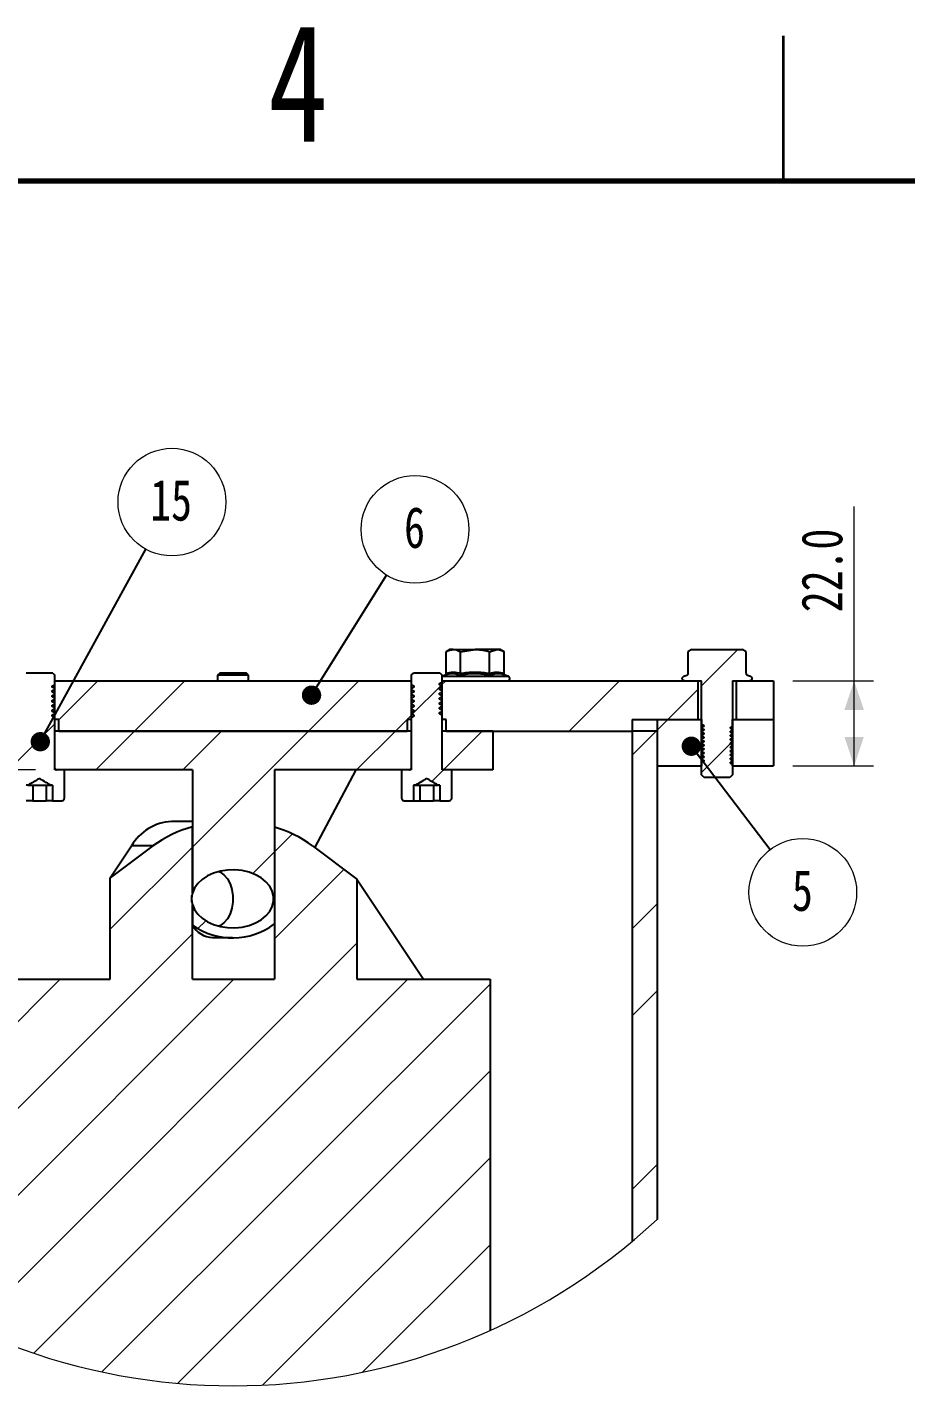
# Paper-space layout 'Sheet12' of a CAD drawing. Header units: millimetres. Extents: x 2 to 418, y -7 to 305.
# Drawn here: x 220.9 to 266.3, y 224.7 to 294.9 of the extents above; entities that cross this region are included whole.
import ezdxf

# ---------------------------------------------------------------- set-up
doc = ezdxf.new("R2010")
doc.units = ezdxf.units.MM
doc.styles.add('SLDTEXTSTYLE0', font='TXT', dxfattribs={"width": 0.75})
doc.dimstyles.new('SLDDIMSTYLE26', dxfattribs={"dimtxt": 2.116667, "dimasz": 1.5, "dimexe": 0, "dimexo": 0.0625, "dimgap": 0.529167, "dimtad": 1, "dimdec": 1, "dimlfac": 5, "dimrnd": 1e-09, "dimzin": 4, "dimdsep": 46, "dimtxsty": 'SLDTEXTSTYLE0', "dimsah": 1, "dimcen": 0.09, "dimadec": 0, "dimazin": 1, "dimtfac": 1, "dimtdec": 0, "dimtofl": 0, "dimtmove": 0, "dimatfit": 3, "dimfxl": 1, "dimfrac": 2, "dimtolj": 1, "dimtzin": 12, "dimarcsym": 0})
doc.dimstyles.new('SLDDIMSTYLE3', dxfattribs={"dimtxt": 0.18, "dimasz": 1, "dimexe": 0, "dimexo": 0.0625, "dimgap": 0, "dimtad": 0, "dimtih": 1, "dimtoh": 1, "dimdec": 0, "dimrnd": 1e-09, "dimzin": 0, "dimdsep": 46, "dimtxsty": 'Standard', "dimblk1": 'DOT', "dimblk2": 'DOT', "dimsah": 1, "dimcen": 0.09, "dimadec": 0, "dimazin": 0, "dimtfac": 1, "dimtdec": 0, "dimtofl": 0, "dimtmove": 0, "dimatfit": 3, "dimldrblk": 'DOT', "dimfxl": 1, "dimfrac": 2, "dimtolj": 1, "dimtzin": 0, "dimarcsym": 0})
doc.dimstyles.new('SLDDIMSTYLE57', dxfattribs={"dimtxt": 2.116667, "dimasz": 1.5, "dimexe": 0, "dimexo": 0.0625, "dimgap": 0.529167, "dimtad": 1, "dimdec": 1, "dimlfac": 5, "dimrnd": 1e-09, "dimzin": 12, "dimdsep": 46, "dimtxsty": 'SLDTEXTSTYLE0', "dimsah": 1, "dimcen": 0.09, "dimadec": 0, "dimazin": 3, "dimtfac": 1, "dimtdec": 0, "dimtmove": 0, "dimatfit": 0, "dimfxl": 1, "dimfrac": 2, "dimtolj": 1, "dimtzin": 12, "dimarcsym": 0})

# ---------------------------------------------------------------- blocks, each defined once
blk = doc.blocks.new('SW_HATCH_1')
at = {"color": 0, "linetype": 'Continuous', "lineweight": 18}
for p, q in [((-3.89, 14.071), (-1.601, 16.36)), ((46.11, 14.679), (47.983, 16.552)), ((-0.538, 12.932), (1.462, 14.932)), ((3.352, 12.332), (5.952, 14.932)), ((12.91, 12.91), (14.932, 14.932)), ((16.823, 12.332), (19.423, 14.932)), ((25.803, 12.332), (28.403, 14.932)), ((31.11, 13.15), (32.71, 14.749)), ((32.648, 14.688), (32.893, 14.932)), ((39.273, 12.332), (41.873, 14.932)), ((44.363, 12.932), (45.91, 14.479)), ((-2.331, 11.14), (-0.538, 12.932)), ((11.11, 11.11), (12.71, 12.71)), ((30.293, 12.332), (31.17, 13.209)), ((43.82, 12.389), (44.363, 12.932)), ((14.823, 10.332), (16.823, 12.332)), ((19.313, 10.332), (21.313, 12.332)), ((19.809, 6.339), (25.803, 12.332)), ((28.293, 10.332), (30.293, 12.332)), ((32.783, 10.332), (34.783, 12.332)), ((42.52, 11.089), (43.763, 12.332)), ((46.11, 10.189), (47.71, 11.789)), ((-3.538, 9.932), (-2.29, 11.18)), ((10.332, 10.332), (11.11, 11.11)), ((0, 8.98), (1.3, 10.28)), ((32.176, 9.726), (32.784, 10.333)), ((31.183, 8.732), (31.227, 8.776)), ((15.566, 2.096), (19.809, 6.339)), ((24.052, 6.091), (24.978, 7.017)), ((22.933, 4.972), (24.052, 6.091)), ((24.052, 1.601), (27.635, 5.184)), ((42.52, 2.109), (43.82, 3.409)), ((20.086, 2.125), (20.496, 2.535)), ((8.637, -9.324), (19.809, 1.849)), ((0, 0), (1.3, 1.3)), ((8.637, -18.304), (28.294, 1.354)), ((8.637, -4.834), (12.976, -0.494)), ((8.637, -13.814), (21.957, -0.494)), ((11.618, -19.813), (30.937, -0.494)), ((15.139, -20.782), (35.183, -0.738)), ((42.52, -2.381), (43.82, -1.081)), ((0, -4.49), (1.3, -3.19)), ((19.038, -21.373), (35.183, -5.228)), ((23.436, -21.465), (35.183, -9.718)), ((42.52, -11.362), (43.82, -10.062)), ((0.298, -13.172), (1.3, -12.17)), ((28.59, -20.801), (35.183, -14.208))]:
    blk.add_line(p, q, dxfattribs=at)
blk = doc.blocks.new('_D_213')
at = {"color": 7, "linetype": 'Continuous', "lineweight": 18}
for p, q in [((198, 256.559), (198, 259.559)), ((221.378, 256.559), (197, 256.559)), ((198, 245.733), (198, 256.559)), ((217.305, 245.733), (197, 245.733)), ((198, 245.733), (198, 242.733))]:
    blk.add_line(p, q, dxfattribs=at)
for points in [[(198, 256.559), (198.5, 258.059), (197.5, 258.059)], [(198, 245.733), (197.5, 244.233), (198.5, 244.233)]]:
    blk.add_solid(points, dxfattribs=at)
at = {"color": 7, "linetype": 'Continuous', "lineweight": 18, "insert": (195.272, 247.936), "char_height": 2.1167, "attachment_point": 1, "rotation": 90, "style": 'SLDTEXTSTYLE0'}
blk.add_mtext('54.1', dxfattribs=at)
blk = doc.blocks.new('_D_214')
at = {"color": 7, "linetype": 'Continuous', "lineweight": 18}
for p, q in [((263.655, 261.159), (263.655, 270.176)), ((260.488, 261.159), (264.655, 261.159)), ((263.655, 256.759), (263.655, 261.159)), ((260.488, 256.759), (264.655, 256.759))]:
    blk.add_line(p, q, dxfattribs=at)
for points in [[(263.655, 261.159), (263.155, 259.659), (264.155, 259.659)], [(263.655, 256.759), (264.155, 258.259), (263.155, 258.259)]]:
    blk.add_solid(points, dxfattribs=at)
at = {"color": 7, "linetype": 'Continuous', "lineweight": 18, "insert": (260.927, 264.704), "char_height": 2.1167, "attachment_point": 1, "rotation": 90, "style": 'SLDTEXTSTYLE0'}
blk.add_mtext('22.0', dxfattribs=at)
blk = doc.blocks.new('SW_NOTE_155')
at = {"color": 0, "linetype": 'Continuous', "lineweight": 0}
blk.add_circle((1.472, 2.361), 2.782, dxfattribs=at)
at = {"color": 0, "linetype": 'Continuous', "lineweight": 0, "insert": (1.45, 3.522), "char_height": 2.117, "attachment_point": 2, "style": 'SLDTEXTSTYLE0'}
blk.add_mtext('6', dxfattribs=at)
blk = doc.blocks.new('_DOT')
at = {"color": 0, "linetype": 'ByBlock', "lineweight": -2}
blk.add_line((-0.5, 0), (-1, 0), dxfattribs=at)
at = {"color": 0, "linetype": 'ByBlock', "const_width": 0.5}
blk.add_lwpolyline([(-0.25, 0, 1), (0.25, 0, 1)], format="xyb", close=True, dxfattribs=at)
blk = doc.blocks.new('SW_NOTE_157')
at = {"color": 0, "linetype": 'Continuous', "lineweight": 0}
blk.add_circle((1.339, 2.439), 2.782, dxfattribs=at)
at = {"color": 0, "linetype": 'Continuous', "lineweight": 0, "insert": (1.296, 3.6), "char_height": 2.1167, "attachment_point": 2, "style": 'SLDTEXTSTYLE0'}
blk.add_mtext('15', dxfattribs=at)
blk = doc.blocks.new('SW_NOTE_158')
at = {"color": 0, "linetype": 'Continuous', "lineweight": 0}
blk.add_circle((1.686, -2.213), 2.782, dxfattribs=at)
at = {"color": 0, "linetype": 'Continuous', "lineweight": 0, "insert": (1.665, -1.051), "char_height": 2.117, "attachment_point": 2, "style": 'SLDTEXTSTYLE0'}
blk.add_mtext('5', dxfattribs=at)

psp = doc.layouts.new('Sheet12')

# ---------------------------------------------------------------- linework, layer by layer
at = {"color": 7, "linetype": 'Continuous', "lineweight": 35}
psp.add_line((260, 287), (260, 294.5), dxfattribs=at)
at = {"color": 7, "linetype": 'Continuous', "lineweight": 70}
psp.add_line((10, 287), (410, 287), dxfattribs=at)
at = {"color": 7, "linetype": 'Continuous', "lineweight": 25}
for p, q in [((242.7781, 262.7791), (242.577, 262.6629)), ((242.577, 261.5465), (242.577, 262.6629)), ((242.9523, 262.7791), (242.7781, 262.7791)), ((242.9523, 262.7791), (244.0781, 262.7791)), ((243.3276, 262.6629), (244.0781, 262.7791)), ((243.3276, 261.5465), (243.3276, 262.6629)), ((245.2039, 262.7791), (244.0781, 262.7791)), ((244.8287, 262.6629), (245.2039, 262.7791)), ((244.8287, 261.5465), (244.8287, 262.6629)), ((245.3781, 262.7791), (245.2039, 262.7791)), ((245.5792, 262.6629), (245.3781, 262.7791)), ((245.5792, 261.5465), (245.5792, 262.6629)), ((255.2783, 262.7791), (255.0888, 262.6696)), ((255.0888, 261.5505), (255.0888, 262.6696)), ((255.2783, 262.7791), (257.878, 262.7791)), ((258.0674, 262.6696), (257.878, 262.7791)), ((258.0674, 262.6696), (258.0674, 261.5505)), ((222.2669, 261.559), (220.8893, 261.559)), ((222.2669, 261.559), (222.3779, 261.4482)), ((222.3779, 256.639), (222.3779, 261.4482)), ((230.889, 261.559), (230.7781, 261.4482)), ((230.7781, 261.4482), (230.7781, 261.159)), ((232.3781, 261.4482), (230.7781, 261.4482)), ((232.2672, 261.559), (230.889, 261.559)), ((232.3781, 261.4482), (232.2672, 261.559)), ((232.3781, 261.159), (232.3781, 261.4482)), ((240.7784, 261.4482), (240.8893, 261.559)), ((240.7784, 261.4482), (240.7784, 256.639)), ((242.2669, 261.559), (240.8893, 261.559)), ((242.2669, 261.559), (242.3779, 261.4482)), ((242.3779, 256.639), (242.3779, 261.4482)), ((242.4957, 261.4423), (242.3779, 261.3994)), ((245.7992, 261.3918), (245.6605, 261.4423)), ((254.8572, 261.3918), (255.0078, 261.4466)), ((258.1485, 261.4466), (258.299, 261.3918)), ((222.2352, 260.5846), (222.2425, 260.5821)), ((222.2425, 260.8321), (222.2425, 260.8946)), ((222.2425, 260.5821), (222.2425, 260.6446)), ((222.3779, 261.159), (240.7784, 261.159)), ((222.3779, 260.9725), (222.3779, 261.159)), ((222.3779, 260.7225), (222.3779, 260.7538)), ((222.3779, 260.4725), (222.3779, 260.5038)), ((240.7784, 261.159), (240.7784, 260.9706)), ((240.7784, 260.7518), (240.7784, 260.7206)), ((240.7784, 260.5018), (240.7784, 260.4705)), ((240.9137, 260.8923), (240.9137, 260.8297)), ((240.9137, 260.6423), (240.9137, 260.5798)), ((242.2368, 260.9596), (242.2425, 260.9571)), ((242.238, 260.7097), (242.2425, 260.7071)), ((242.2425, 260.9571), (242.2425, 261.0196)), ((242.2425, 260.7071), (242.2425, 260.7696)), ((242.2425, 260.4571), (242.2425, 260.5196)), ((242.3779, 261.1608), (242.3981, 261.159)), ((242.3779, 261.0975), (242.3779, 261.159)), ((242.3779, 261.159), (255.5783, 261.159)), ((242.3779, 260.8475), (242.3779, 260.8788)), ((242.3779, 260.5975), (242.3779, 260.6288)), ((254.8982, 261.159), (255.7784, 261.159)), ((255.5783, 261.159), (255.5783, 259.1591)), ((255.7784, 256.2971), (255.7784, 261.159)), ((257.3779, 261.159), (258.258, 261.159)), ((257.3779, 261.159), (257.3779, 256.2971)), ((257.5779, 259.1591), (257.5779, 261.159)), ((257.5779, 261.159), (259.4881, 261.159)), ((259.4881, 261.159), (259.4881, 259.1591)), ((222.2364, 260.3346), (222.2425, 260.3321)), ((222.2376, 260.0846), (222.2425, 260.0821)), ((222.2389, 259.8347), (222.2425, 259.8321)), ((222.2425, 260.3321), (222.2425, 260.3946)), ((222.2425, 260.0821), (222.2425, 260.1446)), ((222.2425, 259.8321), (222.2425, 259.8946)), ((222.3779, 260.2225), (222.3779, 260.2537)), ((222.3779, 259.9725), (222.3779, 260.0038)), ((240.7784, 260.2518), (240.7784, 260.2206)), ((240.7784, 260.0018), (240.7784, 259.9706)), ((240.9137, 260.3922), (240.9137, 260.3298)), ((240.9137, 260.1423), (240.9137, 260.0798)), ((240.9137, 259.8923), (240.9137, 259.8297)), ((242.2348, 259.9596), (242.2425, 259.9571)), ((242.2393, 260.4596), (242.2425, 260.4571)), ((242.2425, 260.2071), (242.2425, 260.2696)), ((242.2425, 259.9571), (242.2425, 260.0196)), ((242.3779, 260.3475), (242.3779, 260.3788)), ((242.3779, 260.0975), (242.3779, 260.1288)), ((242.3779, 259.8475), (242.3779, 259.8788)), ((222.2335, 259.3349), (222.2425, 259.3321)), ((222.2425, 259.5821), (222.2425, 259.6446)), ((222.2425, 259.3321), (222.2425, 259.3946)), ((222.3779, 259.7225), (222.3779, 259.7538)), ((222.3779, 259.4725), (222.3779, 259.5038)), ((222.3779, 259.1591), (222.3779, 259.2538)), ((222.5779, 259.1591), (222.3779, 259.1591)), ((222.5779, 258.559), (222.5779, 259.1591)), ((240.7784, 259.1591), (240.5783, 259.1591)), ((240.5783, 259.1591), (240.5783, 258.559)), ((240.7784, 259.7518), (240.7784, 259.7205)), ((240.7784, 259.5018), (240.7784, 259.4706)), ((240.7784, 259.2518), (240.7784, 259.1591)), ((240.9137, 259.6423), (240.9137, 259.5798)), ((240.9137, 259.3922), (240.9213, 259.3896)), ((240.9137, 259.3922), (240.9137, 259.3298)), ((242.236, 259.7096), (242.2425, 259.7071)), ((242.2372, 259.4596), (242.2425, 259.4571)), ((242.2425, 259.7071), (242.2425, 259.7696)), ((242.2425, 259.4571), (242.2425, 259.5196)), ((242.3779, 259.5975), (242.3779, 259.6287)), ((242.3779, 259.1591), (242.3779, 259.3788)), ((242.5779, 259.1591), (242.3779, 259.1591)), ((242.5779, 258.559), (242.5779, 259.1591)), ((252.1881, 259.1591), (255.5783, 259.1591)), ((252.1881, 259.1591), (252.1881, 258.559)), ((253.4881, 259.1591), (253.4881, 256.759)), ((253.4881, 259.1591), (255.7784, 259.1591)), ((255.7784, 259.1591), (255.7784, 258.9165)), ((257.3779, 258.8181), (257.3779, 259.1591)), ((257.3779, 259.1591), (259.4881, 259.1591)), ((257.5779, 259.1591), (259.4881, 259.1591)), ((259.4881, 259.1591), (259.4881, 256.759)), ((222.378, 256.559), (222.378, 258.559)), ((240.7784, 258.559), (222.378, 258.559)), ((222.5779, 258.559), (240.5783, 258.559)), ((240.7784, 258.559), (240.7784, 256.559)), ((242.3779, 256.559), (242.3779, 258.559)), ((244.9929, 258.559), (242.3779, 258.559)), ((242.5779, 258.559), (252.1881, 258.559)), ((244.9929, 258.559), (244.9929, 256.559)), ((252.1881, 258.559), (252.1881, 232.1845)), ((253.4881, 258.559), (252.1881, 258.559)), ((253.4881, 258.559), (253.4881, 233.328)), ((255.7784, 258.7415), (255.7784, 258.7165)), ((255.7784, 258.5415), (255.7784, 258.5165)), ((255.8867, 258.8538), (255.8867, 258.8038)), ((255.8867, 258.6538), (255.8867, 258.6038)), ((255.8867, 258.4538), (255.8867, 258.4038)), ((257.2696, 258.7057), (257.2696, 258.7557)), ((257.2696, 258.5057), (257.2696, 258.5557)), ((257.3779, 258.6181), (257.3557, 258.6214)), ((257.3779, 258.6181), (257.3779, 258.6431)), ((257.3779, 258.4181), (257.3779, 258.4431)), ((255.7784, 258.3415), (255.7784, 258.3165)), ((255.7784, 258.1415), (255.7784, 258.1164)), ((255.7784, 257.9414), (255.7784, 257.9165)), ((255.7784, 257.7415), (255.7784, 257.7165)), ((255.8867, 258.2538), (255.8867, 258.2038)), ((255.8867, 258.0538), (255.8867, 258.0038)), ((255.8867, 257.8538), (255.8867, 257.8038)), ((257.2696, 258.3057), (257.2696, 258.3557)), ((257.2696, 258.1057), (257.2696, 258.1557)), ((257.2696, 257.9057), (257.2696, 257.9557)), ((257.2696, 257.7057), (257.2696, 257.7557)), ((257.3779, 258.2181), (257.3779, 258.2431)), ((257.3779, 258.0181), (257.3779, 258.0431)), ((257.3779, 257.8181), (257.3779, 257.8431)), ((255.7784, 257.5415), (255.7784, 257.5165)), ((255.7784, 257.3415), (255.7784, 257.3165)), ((255.7784, 257.1415), (255.7784, 257.1164)), ((255.8867, 257.6538), (255.8867, 257.6038)), ((255.8867, 257.4538), (255.8867, 257.4038)), ((255.8867, 257.2538), (255.8867, 257.2038)), ((255.8867, 257.0538), (255.8867, 257.0038)), ((257.2696, 257.5057), (257.2696, 257.5557)), ((257.2696, 257.3057), (257.2696, 257.3557)), ((257.2696, 257.1057), (257.2696, 257.1557)), ((257.3779, 257.6181), (257.3779, 257.6431)), ((257.3779, 257.4181), (257.3779, 257.4431)), ((257.3779, 257.2181), (257.3779, 257.2431)), ((257.3779, 257.0181), (257.3779, 257.0431)), ((229.4772, 256.559), (222.378, 256.559)), ((222.878, 256.559), (222.4579, 256.559)), ((222.878, 255.119), (222.878, 256.559)), ((229.4772, 256.559), (229.4772, 250.1844)), ((233.7198, 256.559), (233.7198, 248.6028)), ((240.7784, 256.559), (233.7198, 256.559)), ((235.8082, 252.5353), (237.9422, 256.559)), ((240.2783, 256.559), (240.2783, 255.119)), ((240.6983, 256.559), (240.2783, 256.559)), ((244.9929, 256.559), (242.3779, 256.559)), ((242.878, 256.559), (242.4579, 256.559)), ((242.878, 255.119), (242.878, 256.559)), ((253.4881, 256.759), (255.7784, 256.759)), ((255.7784, 256.9414), (255.7784, 256.759)), ((255.9165, 256.1591), (255.7784, 256.2971)), ((257.3779, 256.2971), (257.2397, 256.1591)), ((257.2696, 256.9057), (257.2696, 256.9557)), ((257.3779, 256.759), (257.3779, 256.8431)), ((257.3779, 256.759), (259.4881, 256.759)), ((220.9765, 255.759), (220.8948, 255.759)), ((220.9765, 255.759), (221.0568, 255.759)), ((221.0568, 255.759), (221.5781, 255.759)), ((221.2305, 255.759), (221.2305, 254.959)), ((221.5781, 255.759), (222.0995, 255.759)), ((221.9257, 255.759), (221.9257, 254.959)), ((222.0995, 255.759), (222.1798, 255.759)), ((222.2615, 255.759), (222.1798, 255.759)), ((222.2615, 255.759), (222.2615, 254.959)), ((240.9765, 255.759), (240.8948, 255.759)), ((240.8948, 255.759), (240.8948, 254.959)), ((240.9765, 255.759), (241.0568, 255.759)), ((241.0568, 255.759), (241.5781, 255.759)), ((241.2305, 255.759), (241.2305, 254.959)), ((241.5781, 255.759), (242.0995, 255.759)), ((241.9257, 255.759), (241.9257, 254.959)), ((242.0995, 255.759), (242.1798, 255.759)), ((242.2615, 255.759), (242.1798, 255.759)), ((242.2615, 255.759), (242.2615, 254.959)), ((257.2397, 256.1591), (255.9165, 256.1591)), ((221.2305, 254.959), (220.8948, 254.959)), ((221.2305, 254.959), (221.9257, 254.959)), ((222.2615, 254.959), (221.9257, 254.959)), ((222.2615, 254.959), (222.7179, 254.959)), ((240.4383, 254.959), (240.8948, 254.959)), ((240.8948, 254.959), (241.2305, 254.959)), ((241.2305, 254.959), (241.9257, 254.959)), ((242.2615, 254.959), (241.9257, 254.959)), ((242.2615, 254.959), (242.7179, 254.959)), ((229.4772, 253.8924), (228.3962, 253.8924)), ((229.4772, 250.1844), (229.4772, 253.612)), ((233.7198, 253.5887), (233.7198, 245.7326)), ((227.4362, 252.632), (225.2345, 250.9759)), ((225.2345, 250.9759), (226.3354, 252.632)), ((227.4362, 252.632), (226.3354, 252.632)), ((235.6797, 252.632), (237.9625, 250.9148)), ((225.2345, 245.7326), (225.2345, 250.9759)), ((237.9625, 250.9148), (237.9625, 245.7326)), ((237.9625, 250.9148), (241.407, 245.7326)), ((229.4772, 245.7326), (229.4772, 249.6003)), ((229.4772, 249.6003), (229.4772, 248.5376)), ((230.5175, 247.8924), (231.5579, 247.8924)), ((218.3049, 245.7326), (225.2345, 245.7326)), ((229.4772, 245.7326), (233.7198, 245.7326)), ((237.9625, 245.7326), (244.8515, 245.7326)), ((244.8515, 245.7326), (244.8515, 227.588))]:
    psp.add_line(p, q, dxfattribs=at)
at = {"color": 8, "linetype": 'Continuous', "lineweight": 25}
for p, q in [((242.3779, 261.3918), (242.5876, 261.3918)), ((242.5876, 261.3918), (245.7992, 261.3918))]:
    psp.add_line(p, q, dxfattribs=at)
at = {"color": 7, "linetype": 'Continuous', "lineweight": 25, "flags": 128}
for points in [[(222.3779, 260.2537), (222.3419, 260.2745), (222.306, 260.2953), (222.2425, 260.3321)], [(240.7784, 260.2206), (240.8143, 260.1998), (240.8502, 260.179), (240.9137, 260.1423)], [(242.3779, 260.3788), (242.3419, 260.3995), (242.306, 260.4203), (242.2425, 260.4571)], [(222.3779, 259.2538), (222.3419, 259.2745), (222.306, 259.2953), (222.2425, 259.3321)], [(255.7784, 258.9165), (255.8071, 258.8998), (255.8359, 258.8832), (255.8867, 258.8538)], [(255.8867, 258.8038), (255.8579, 258.7873), (255.8291, 258.7707), (255.7784, 258.7415)], [(255.7784, 258.7165), (255.8071, 258.6998), (255.8359, 258.6832), (255.8867, 258.6538)], [(255.8867, 258.6038), (255.8579, 258.5873), (255.8291, 258.5707), (255.7784, 258.5415)], [(255.7784, 258.5165), (255.8071, 258.4998), (255.8359, 258.4832), (255.8867, 258.4538)], [(255.8867, 258.4038), (255.8579, 258.3873), (255.8291, 258.3707), (255.7784, 258.3415)], [(257.2696, 258.7557), (257.2983, 258.7723), (257.3271, 258.7889), (257.3779, 258.8181)], [(257.3779, 258.6431), (257.3491, 258.6597), (257.3204, 258.6763), (257.2696, 258.7057)], [(257.2696, 258.5557), (257.2983, 258.5723), (257.3271, 258.5889), (257.3779, 258.6181)], [(257.3779, 258.4431), (257.3491, 258.4597), (257.3204, 258.4763), (257.2696, 258.5057)], [(255.7784, 258.3165), (255.8071, 258.2998), (255.8359, 258.2832), (255.8867, 258.2538)], [(255.8867, 258.2038), (255.8579, 258.1873), (255.8291, 258.1707), (255.7784, 258.1415)], [(255.7784, 258.1164), (255.8071, 258.0998), (255.8359, 258.0832), (255.8867, 258.0538)], [(255.7784, 257.9165), (255.8071, 257.8998), (255.8359, 257.8832), (255.8867, 257.8538)], [(255.8867, 257.8038), (255.8579, 257.7873), (255.8291, 257.7707), (255.7784, 257.7415)], [(255.7784, 257.7165), (255.8071, 257.6998), (255.8359, 257.6832), (255.8867, 257.6538)], [(257.3779, 258.2431), (257.3491, 258.2597), (257.3204, 258.2764), (257.2696, 258.3057)], [(257.2696, 258.1557), (257.2983, 258.1723), (257.3271, 258.1889), (257.3779, 258.2181)], [(257.3779, 258.0431), (257.3491, 258.0597), (257.3204, 258.0763), (257.2696, 258.1057)], [(257.2696, 257.9557), (257.2983, 257.9723), (257.3271, 257.9889), (257.3779, 258.0181)], [(257.3779, 257.8431), (257.3491, 257.8597), (257.3204, 257.8763), (257.2696, 257.9057)], [(257.2696, 257.7557), (257.2983, 257.7723), (257.3271, 257.7889), (257.3779, 257.8181)], [(257.3779, 257.6431), (257.3491, 257.6597), (257.3204, 257.6763), (257.2696, 257.7057)], [(255.8867, 257.6038), (255.8579, 257.5873), (255.8291, 257.5707), (255.7784, 257.5415)], [(255.8867, 257.4038), (255.8579, 257.3873), (255.8291, 257.3707), (255.7784, 257.3415)], [(255.7784, 257.3165), (255.8071, 257.2998), (255.8359, 257.2832), (255.8867, 257.2538)], [(255.8867, 257.2038), (255.8579, 257.1873), (255.8291, 257.1707), (255.7784, 257.1415)], [(255.7784, 257.1164), (255.8071, 257.0998), (255.8359, 257.0832), (255.8867, 257.0538)], [(257.2696, 257.5557), (257.2983, 257.5723), (257.3271, 257.5889), (257.3779, 257.6181)], [(257.3779, 257.4431), (257.3491, 257.4597), (257.3204, 257.4763), (257.2696, 257.5057)], [(257.3779, 257.2431), (257.3491, 257.2597), (257.3204, 257.2764), (257.2696, 257.3057)], [(257.2696, 257.1557), (257.2983, 257.1723), (257.3271, 257.1889), (257.3779, 257.2181)], [(257.3779, 257.0431), (257.3491, 257.0597), (257.3204, 257.0763), (257.2696, 257.1057)], [(257.2696, 256.9557), (257.2983, 256.9723), (257.3271, 256.9889), (257.3779, 257.0181)], [(257.3779, 256.8431), (257.3491, 256.8597), (257.3204, 256.8763), (257.2696, 256.9057)], [(229.4772, 249.6003), (229.5836, 249.3437), (229.7528, 249.1045), (229.9793, 248.8904), (230.256, 248.7081), (230.5741, 248.5634), (230.9235, 248.461), (231.2931, 248.4041), (231.671, 248.3945), (232.0454, 248.4325), (232.4043, 248.5169), (232.7362, 248.6451), (233.0307, 248.8129), (233.2784, 249.0149), (233.4714, 249.2449), (233.6036, 249.4955), (233.6708, 249.7587), (233.6708, 250.0261), (233.6036, 250.2893), (233.4714, 250.5398), (233.2784, 250.7698), (233.0307, 250.9719), (232.7362, 251.1397), (232.4043, 251.2678), (232.0454, 251.3522), (231.671, 251.3903), (231.2931, 251.3806), (230.9235, 251.3237), (230.5741, 251.2213), (230.256, 251.0767), (229.9793, 250.8944), (229.7528, 250.6802), (229.5836, 250.4411), (229.4772, 250.1844)], [(230.8643, 251.3099), (230.9018, 251.2905), (231.1067, 251.1397), (231.2837, 250.9298), (231.4243, 250.6706), (231.5219, 250.3746), (231.5719, 250.0557), (231.5719, 249.729), (231.5219, 249.4102), (231.4243, 249.1141), (231.2837, 248.855), (231.1067, 248.6451), (230.9018, 248.4943), (230.8643, 248.4748)], [(230.8643, 251.3099), (230.9018, 251.2905), (231.1067, 251.1397), (231.2837, 250.9298), (231.4243, 250.6706), (231.5219, 250.3746), (231.5719, 250.0557), (231.5719, 249.729), (231.5219, 249.4102), (231.4243, 249.1141), (231.2837, 248.855), (231.1067, 248.6451), (230.9018, 248.4943), (230.8643, 248.4748)]]:
    psp.add_lwpolyline(points, dxfattribs=at)
at = {"color": 7, "linetype": 'Continuous', "lineweight": 25}
for centre, radius, start, end in [((245.7581, 261.2791), 0.12, 270.000889, 69.999599), ((228.5364, 251.348), 2.5482, 93.154221, 149.743571), ((231.0747, 247.6693), 6.1536, 105.046294, 126.247615), ((232.0596, 247.702), 6.1163, 53.710032, 74.249558), ((230.5086, 249.8924), 1.0719, 164.189597, 195.810403), ((227.3465, 249.8924), 2.1105, 355.403004, 4.596996), ((231.554, 251.4678), 3.5916, 234.672112, 307.087039), ((230.5705, 249.139), 1.2477, 208.812478, 267.569403)]:
    psp.add_arc(centre, radius, start, end, dxfattribs=at)
at = {"color": 7, "linetype": 'Continuous', "lineweight": 18}
psp.add_arc((231.5781, 256.9271), 32.202, 227.125662, 312.874338, dxfattribs=at)
at = {"color": 7, "linetype": 'Continuous', "lineweight": 25}
for points, knots in [([(242.577, 262.6629), (242.6041, 262.6782), (242.7192, 262.7431), (242.8513, 262.7635), (242.9523, 262.7791)], [0, 0, 0, 0, 0.2355369, 1, 1, 1, 1]), ([(242.9523, 262.7791), (242.9832, 262.7776), (243.1156, 262.7711), (243.2356, 262.7099), (243.3276, 262.6629)], [0, 0, 0, 0, 0.2331472, 1, 1, 1, 1]), ([(244.0781, 262.7791), (244.0959, 262.7789), (244.3494, 262.7772), (244.5977, 262.718), (244.8287, 262.6629)], [0, 0, 0, 0, 0.0702154, 1, 1, 1, 1]), ([(245.2039, 262.7791), (245.2129, 262.7789), (245.3443, 262.7771), (245.4659, 262.718), (245.5792, 262.6629)], [0, 0, 0, 0, 0.0677547, 1, 1, 1, 1]), ([(242.577, 261.5465), (242.5758, 261.5354), (242.5734, 261.5133), (242.5556, 261.4831), (242.5299, 261.4583), (242.5077, 261.4468), (242.496, 261.4424), (242.4957, 261.4423)], [0, 0, 0, 0, 0.23611604, 0.47119482, 0.7322798, 0.99326182, 1, 1, 1, 1]), ([(243.2869, 261.4423), (243.2548, 261.4537), (243.0968, 261.5101), (242.8186, 261.5435), (242.5929, 261.4728), (242.4957, 261.4423)], [0, 0, 0, 0, 0.127005, 0.6239457, 1, 1, 1, 1]), ([(242.577, 261.5465), (242.7001, 261.5804), (242.9501, 261.6494), (243.2005, 261.5811), (243.3276, 261.5465)], [0, 0, 0, 0, 0.4923966, 1, 1, 1, 1]), ([(243.3276, 261.5465), (243.327, 261.5356), (243.3259, 261.5147), (243.3176, 261.4852), (243.3055, 261.4605), (243.2935, 261.4472), (243.2871, 261.4424), (243.2869, 261.4423)], [0, 0, 0, 0, 0.2834251, 0.5426254, 0.7907874, 0.9952041, 1, 1, 1, 1]), ([(244.8693, 261.4423), (244.8036, 261.4537), (244.4741, 261.5112), (243.9392, 261.5443), (243.4805, 261.4725), (243.2869, 261.4423)], [0, 0, 0, 0, 0.12574929, 0.63106119, 1, 1, 1, 1]), ([(243.3276, 261.5465), (243.5738, 261.5804), (244.0741, 261.6494), (244.5745, 261.5811), (244.8287, 261.5465)], [0, 0, 0, 0, 0.4922071, 1, 1, 1, 1]), ([(244.8287, 261.5465), (244.9518, 261.5804), (245.2018, 261.6494), (245.4521, 261.5811), (245.5792, 261.5465)], [0, 0, 0, 0, 0.492397, 1, 1, 1, 1]), ([(244.8287, 261.5465), (244.8292, 261.5356), (244.8303, 261.5147), (244.8386, 261.4852), (244.8507, 261.4605), (244.8627, 261.4472), (244.8692, 261.4424), (244.8693, 261.4423)], [0, 0, 0, 0, 0.2834252, 0.5426274, 0.7907866, 0.9951989, 1, 1, 1, 1]), ([(245.6605, 261.4423), (245.6273, 261.4537), (245.4666, 261.5092), (245.1885, 261.5447), (244.9641, 261.4727), (244.8693, 261.4423)], [0, 0, 0, 0, 0.13056947, 0.6326795, 1, 1, 1, 1]), ([(245.6605, 261.4423), (245.6602, 261.4424), (245.6485, 261.4468), (245.6263, 261.4583), (245.6006, 261.4831), (245.5828, 261.5133), (245.5804, 261.5354), (245.5792, 261.5465)], [0, 0, 0, 0, 0.0067283, 0.2677161, 0.5288022, 0.763882, 1, 1, 1, 1]), ([(254.8982, 261.159), (254.8885, 261.1597), (254.8654, 261.1614), (254.8312, 261.1769), (254.8011, 261.2047), (254.782, 261.2411), (254.776, 261.2817), (254.7837, 261.322), (254.8044, 261.3574), (254.831, 261.3805), (254.8503, 261.3888), (254.8572, 261.3918)], [0, 0, 0, 0, 0.0870972, 0.2078694, 0.3286519, 0.4494414, 0.5701437, 0.6909303, 0.8116691, 0.9324069, 1, 1, 1, 1]), ([(255.0078, 261.4466), (255.0232, 261.4541), (255.0524, 261.4684), (255.079, 261.5038), (255.0881, 261.5325), (255.0886, 261.5469), (255.0888, 261.5505)], [0, 0, 0, 0, 0.3653025, 0.6903257, 0.9226872, 1, 1, 1, 1]), ([(258.0674, 261.5505), (258.0687, 261.5394), (258.0711, 261.5174), (258.0888, 261.4874), (258.1145, 261.462), (258.137, 261.4518), (258.1485, 261.4466)], [0, 0, 0, 0, 0.2361703, 0.4715765, 0.7324273, 1, 1, 1, 1]), ([(258.299, 261.3918), (258.3112, 261.386), (258.3356, 261.3743), (258.3623, 261.3426), (258.3776, 261.3047), (258.3793, 261.2636), (258.3674, 261.2243), (258.3431, 261.1912), (258.3092, 261.1681), (258.279, 261.1596), (258.2618, 261.1592), (258.258, 261.159)], [0, 0, 0, 0, 0.1204762, 0.2412554, 0.3620469, 0.4827973, 0.6036008, 0.7243968, 0.8451809, 0.9659789, 1, 1, 1, 1]), ([(222.2348, 260.8346), (222.2378, 260.8346), (222.241, 260.8345), (222.2424, 260.8322), (222.2425, 260.8321)], [0, 0, 0, 0, 0.9591576, 1, 1, 1, 1]), ([(222.2425, 260.8946), (222.2545, 260.9015), (222.2785, 260.9153), (222.3236, 260.9413), (222.3567, 260.9603), (222.3779, 260.9725)], [0, 0, 0, 0, 0.2656888, 0.5313611, 1, 1, 1, 1]), ([(222.3779, 260.7538), (222.3659, 260.7607), (222.3419, 260.7746), (222.2968, 260.8006), (222.2637, 260.8198), (222.2425, 260.8321)], [0, 0, 0, 0, 0.2653895, 0.5306944, 1, 1, 1, 1]), ([(222.2425, 260.6446), (222.2545, 260.6515), (222.2785, 260.6653), (222.3236, 260.6912), (222.3567, 260.7103), (222.3779, 260.7225)], [0, 0, 0, 0, 0.2656888, 0.5313611, 1, 1, 1, 1]), ([(222.3779, 260.5038), (222.3659, 260.5107), (222.3419, 260.5245), (222.2968, 260.5506), (222.2637, 260.5698), (222.2425, 260.5821)], [0, 0, 0, 0, 0.2653895, 0.5306944, 1, 1, 1, 1]), ([(240.7784, 260.9706), (240.7903, 260.9636), (240.8143, 260.9498), (240.8594, 260.9237), (240.8926, 260.9045), (240.9137, 260.8923)], [0, 0, 0, 0, 0.2653895, 0.5306944, 1, 1, 1, 1]), ([(240.9137, 260.8297), (240.9018, 260.8228), (240.8778, 260.8091), (240.8326, 260.7831), (240.7995, 260.764), (240.7784, 260.7518)], [0, 0, 0, 0, 0.2656888, 0.5313611, 1, 1, 1, 1]), ([(240.7784, 260.7206), (240.7903, 260.7137), (240.8143, 260.6998), (240.8594, 260.6737), (240.8926, 260.6545), (240.9137, 260.6423)], [0, 0, 0, 0, 0.2653132, 0.5306944, 1, 1, 1, 1]), ([(240.9137, 260.5798), (240.9018, 260.5729), (240.8778, 260.5591), (240.8327, 260.5331), (240.7995, 260.514), (240.7784, 260.5018)], [0, 0, 0, 0, 0.2656686, 0.5313968, 1, 1, 1, 1]), ([(242.2425, 261.0196), (242.2545, 261.0265), (242.2784, 261.0403), (242.3236, 261.0663), (242.3567, 261.0853), (242.3779, 261.0975)], [0, 0, 0, 0, 0.2657448, 0.5313968, 1, 1, 1, 1]), ([(242.3779, 260.8788), (242.3659, 260.8857), (242.3419, 260.8995), (242.2968, 260.9256), (242.2637, 260.9448), (242.2425, 260.9571)], [0, 0, 0, 0, 0.2653132, 0.5306944, 1, 1, 1, 1]), ([(242.2425, 260.7696), (242.2545, 260.7765), (242.2785, 260.7903), (242.3236, 260.8162), (242.3567, 260.8353), (242.3779, 260.8475)], [0, 0, 0, 0, 0.2656888, 0.5313611, 1, 1, 1, 1]), ([(242.3779, 260.6288), (242.3659, 260.6357), (242.3419, 260.6496), (242.2968, 260.6756), (242.2637, 260.6948), (242.2425, 260.7071)], [0, 0, 0, 0, 0.2653895, 0.5306944, 1, 1, 1, 1]), ([(242.2425, 260.5196), (242.2545, 260.5265), (242.2785, 260.5403), (242.3236, 260.5662), (242.3567, 260.5853), (242.3779, 260.5975)], [0, 0, 0, 0, 0.2656888, 0.5313611, 1, 1, 1, 1]), ([(222.2425, 260.3946), (222.2545, 260.4015), (222.2785, 260.4153), (222.3236, 260.4412), (222.3567, 260.4603), (222.3779, 260.4725)], [0, 0, 0, 0, 0.2656686, 0.5313207, 1, 1, 1, 1]), ([(222.2425, 260.1446), (222.2545, 260.1515), (222.2785, 260.1653), (222.3236, 260.1913), (222.3567, 260.2103), (222.3779, 260.2225)], [0, 0, 0, 0, 0.2656686, 0.5313968, 1, 1, 1, 1]), ([(222.3779, 260.0038), (222.3659, 260.0107), (222.3419, 260.0245), (222.2968, 260.0507), (222.2637, 260.0698), (222.2425, 260.0821)], [0, 0, 0, 0, 0.2653132, 0.5306944, 1, 1, 1, 1]), ([(222.2425, 259.8946), (222.2545, 259.9015), (222.2785, 259.9153), (222.3236, 259.9413), (222.3567, 259.9603), (222.3779, 259.9725)], [0, 0, 0, 0, 0.2656888, 0.5313611, 1, 1, 1, 1]), ([(222.3779, 259.7538), (222.3659, 259.7607), (222.3419, 259.7745), (222.2968, 259.8006), (222.2637, 259.8198), (222.2425, 259.8321)], [0, 0, 0, 0, 0.2653132, 0.5306944, 1, 1, 1, 1]), ([(240.7784, 260.4706), (240.7903, 260.4636), (240.8143, 260.4498), (240.8594, 260.4237), (240.8926, 260.4045), (240.9137, 260.3922)], [0, 0, 0, 0, 0.2653132, 0.5306944, 1, 1, 1, 1]), ([(240.9137, 260.3298), (240.9018, 260.3229), (240.8778, 260.3091), (240.8327, 260.2831), (240.7995, 260.264), (240.7784, 260.2518)], [0, 0, 0, 0, 0.2656686, 0.5313968, 1, 1, 1, 1]), ([(240.9137, 260.0798), (240.9018, 260.0729), (240.8778, 260.0591), (240.8326, 260.0331), (240.7995, 260.014), (240.7784, 260.0018)], [0, 0, 0, 0, 0.2656888, 0.5313611, 1, 1, 1, 1]), ([(240.7784, 259.9706), (240.7903, 259.9636), (240.8143, 259.9498), (240.8594, 259.9237), (240.8926, 259.9045), (240.9137, 259.8923)], [0, 0, 0, 0, 0.2653895, 0.5306944, 1, 1, 1, 1]), ([(240.9137, 259.8297), (240.9018, 259.8228), (240.8778, 259.8091), (240.8326, 259.7831), (240.7995, 259.764), (240.7784, 259.7518)], [0, 0, 0, 0, 0.2656888, 0.5313611, 1, 1, 1, 1]), ([(242.2364, 260.2096), (242.2384, 260.2095), (242.2409, 260.2094), (242.2422, 260.2074), (242.2425, 260.2071)], [0, 0, 0, 0, 0.81432943, 1, 1, 1, 1]), ([(242.2425, 260.2696), (242.2545, 260.2765), (242.2785, 260.2903), (242.3236, 260.3163), (242.3567, 260.3353), (242.3779, 260.3475)], [0, 0, 0, 0, 0.2656686, 0.5313968, 1, 1, 1, 1]), ([(242.3779, 260.1288), (242.3659, 260.1357), (242.3419, 260.1495), (242.2968, 260.1757), (242.2637, 260.1948), (242.2425, 260.2071)], [0, 0, 0, 0, 0.2653132, 0.5306944, 1, 1, 1, 1]), ([(242.2425, 260.0196), (242.2545, 260.0265), (242.2784, 260.0403), (242.3236, 260.0663), (242.3567, 260.0853), (242.3779, 260.0975)], [0, 0, 0, 0, 0.2657448, 0.5313968, 1, 1, 1, 1]), ([(242.3779, 259.8788), (242.3659, 259.8857), (242.3419, 259.8995), (242.2968, 259.9256), (242.2637, 259.9448), (242.2425, 259.9571)], [0, 0, 0, 0, 0.2653132, 0.5306944, 1, 1, 1, 1]), ([(242.2425, 259.7696), (242.2545, 259.7765), (242.2785, 259.7903), (242.3236, 259.8163), (242.3567, 259.8353), (242.3779, 259.8475)], [0, 0, 0, 0, 0.2656888, 0.5313611, 1, 1, 1, 1]), ([(222.2382, 259.5845), (222.2392, 259.5844), (222.241, 259.5842), (222.242, 259.5828), (222.2425, 259.5821)], [0, 0, 0, 0, 0.5348334, 1, 1, 1, 1]), ([(222.2425, 259.6446), (222.2545, 259.6515), (222.2785, 259.6653), (222.3236, 259.6912), (222.3567, 259.7103), (222.3779, 259.7225)], [0, 0, 0, 0, 0.2656888, 0.5313611, 1, 1, 1, 1]), ([(222.3779, 259.5038), (222.3659, 259.5107), (222.3419, 259.5245), (222.2968, 259.5506), (222.2637, 259.5698), (222.2425, 259.5821)], [0, 0, 0, 0, 0.2653895, 0.5306944, 1, 1, 1, 1]), ([(222.2425, 259.3946), (222.2545, 259.4015), (222.2785, 259.4153), (222.3236, 259.4412), (222.3567, 259.4603), (222.3779, 259.4725)], [0, 0, 0, 0, 0.2656888, 0.5313611, 1, 1, 1, 1]), ([(240.7784, 259.7206), (240.7903, 259.7137), (240.8143, 259.6998), (240.8594, 259.6737), (240.8926, 259.6545), (240.9137, 259.6423)], [0, 0, 0, 0, 0.2653132, 0.5306944, 1, 1, 1, 1]), ([(240.9137, 259.5798), (240.9018, 259.5729), (240.8778, 259.559), (240.8326, 259.5331), (240.7995, 259.514), (240.7784, 259.5018)], [0, 0, 0, 0, 0.2657448, 0.5313968, 1, 1, 1, 1]), ([(240.7784, 259.4706), (240.7903, 259.4636), (240.8143, 259.4498), (240.8594, 259.4237), (240.8926, 259.4045), (240.9137, 259.3922)], [0, 0, 0, 0, 0.2653132, 0.5306944, 1, 1, 1, 1]), ([(240.9137, 259.3298), (240.9018, 259.3229), (240.8778, 259.3091), (240.8327, 259.2831), (240.7995, 259.264), (240.7784, 259.2518)], [0, 0, 0, 0, 0.2656686, 0.5313968, 1, 1, 1, 1]), ([(242.3779, 259.6288), (242.3659, 259.6357), (242.3419, 259.6496), (242.2968, 259.6756), (242.2637, 259.6948), (242.2425, 259.7071)], [0, 0, 0, 0, 0.2653895, 0.5306944, 1, 1, 1, 1]), ([(242.2425, 259.5196), (242.2545, 259.5265), (242.2785, 259.5403), (242.3236, 259.5662), (242.3567, 259.5853), (242.3779, 259.5975)], [0, 0, 0, 0, 0.2656888, 0.5313611, 1, 1, 1, 1]), ([(242.3779, 259.3788), (242.3659, 259.3857), (242.3419, 259.3995), (242.2968, 259.4256), (242.2637, 259.4448), (242.2425, 259.4571)], [0, 0, 0, 0, 0.2653895, 0.5306944, 1, 1, 1, 1]), ([(257.2696, 258.3557), (257.2792, 258.3613), (257.2983, 258.3723), (257.3344, 258.3931), (257.3609, 258.4084), (257.3779, 258.4181)], [0, 0, 0, 0, 0.2655827, 0.5312399, 1, 1, 1, 1]), ([(255.8867, 258.0038), (255.8771, 257.9983), (255.8579, 257.9873), (255.8218, 257.9665), (255.7953, 257.9512), (255.7784, 257.9414)], [0, 0, 0, 0, 0.2655827, 0.5312503, 1, 1, 1, 1]), ([(255.7784, 257.5165), (255.788, 257.5109), (255.8071, 257.4999), (255.8432, 257.4789), (255.8697, 257.4636), (255.8867, 257.4538)], [0, 0, 0, 0, 0.2653733, 0.5308524, 1, 1, 1, 1]), ([(255.8867, 257.0038), (255.8771, 256.9983), (255.8579, 256.9873), (255.8218, 256.9665), (255.7953, 256.9512), (255.7784, 256.9414)], [0, 0, 0, 0, 0.2655827, 0.5312503, 1, 1, 1, 1]), ([(257.2696, 257.3557), (257.2792, 257.3613), (257.2983, 257.3723), (257.3344, 257.3931), (257.3609, 257.4084), (257.3779, 257.4181)], [0, 0, 0, 0, 0.2655827, 0.5312399, 1, 1, 1, 1]), ([(222.3779, 256.639), (222.3783, 256.6326), (222.3792, 256.6205), (222.3866, 256.6006), (222.4005, 256.5811), (222.4229, 256.5654), (222.4433, 256.5595), (222.4551, 256.5591), (222.4579, 256.559)], [0, 0, 0, 0, 0.154421, 0.2885046, 0.5030512, 0.717685, 0.9322571, 1, 1, 1, 1]), ([(240.6983, 256.559), (240.7045, 256.5595), (240.7197, 256.5605), (240.7424, 256.5705), (240.7601, 256.5866), (240.7726, 256.6066), (240.7778, 256.6239), (240.7783, 256.636), (240.7784, 256.639)], [0, 0, 0, 0, 0.1482435, 0.3628707, 0.5775158, 0.7119502, 0.9263804, 1, 1, 1, 1]), ([(242.3779, 256.639), (242.3779, 256.6367), (242.3782, 256.6254), (242.3836, 256.6054), (242.397, 256.5855), (242.415, 256.5703), (242.435, 256.5608), (242.4509, 256.5596), (242.4579, 256.559)], [0, 0, 0, 0, 0.0560398, 0.2706241, 0.4850373, 0.6192774, 0.8339221, 1, 1, 1, 1]), ([(222.1798, 255.759), (222.1166, 255.7956), (221.9504, 255.8919), (221.7563, 256.0008), (221.6233, 256.0803), (221.5846, 256.0956), (221.5669, 256.0942), (221.5455, 256.0848), (221.5077, 256.0646), (221.4333, 256.0223), (221.284, 255.9365), (221.1247, 255.8446), (221.0077, 255.7771), (220.9765, 255.759)], [0, 0, 0, 0, 0.158636, 0.4178289, 0.4828594, 0.4967567, 0.5066054, 0.5204891, 0.5471537, 0.6000313, 0.7064707, 0.9215063, 1, 1, 1, 1]), ([(242.1798, 255.759), (242.1485, 255.7771), (242.0316, 255.8446), (241.8722, 255.9365), (241.7229, 256.0223), (241.6485, 256.0646), (241.6107, 256.0848), (241.5893, 256.0942), (241.5716, 256.0956), (241.5329, 256.0803), (241.3999, 256.0008), (241.2058, 255.8919), (241.0396, 255.7956), (240.9765, 255.759)], [0, 0, 0, 0, 0.0784937, 0.2935293, 0.3999687, 0.4528463, 0.4795109, 0.4933946, 0.5032433, 0.5171406, 0.5821711, 0.841364, 1, 1, 1, 1]), ([(222.7179, 254.959), (222.7344, 254.9605), (222.7688, 254.9636), (222.8161, 254.989), (222.8535, 255.0286), (222.8747, 255.0744), (222.877, 255.1057), (222.878, 255.119)], [0, 0, 0, 0, 0.1963456, 0.4110629, 0.6257359, 0.8404346, 1, 1, 1, 1]), ([(240.2783, 255.119), (240.2783, 255.1169), (240.2786, 255.0969), (240.2867, 255.059), (240.3151, 255.0122), (240.3574, 254.9776), (240.401, 254.9611), (240.4286, 254.9596), (240.4383, 254.959)], [0, 0, 0, 0, 0.0254384, 0.2400288, 0.4546668, 0.6692882, 0.8839679, 1, 1, 1, 1]), ([(242.7179, 254.959), (242.7305, 254.9599), (242.761, 254.962), (242.8001, 254.9795), (242.837, 255.009), (242.8647, 255.0481), (242.8769, 255.0891), (242.8777, 255.113), (242.878, 255.119)], [0, 0, 0, 0, 0.150083, 0.3646689, 0.4989994, 0.7135515, 0.9281015, 1, 1, 1, 1])]:
    psp.add_open_spline(points, degree=3, knots=knots, dxfattribs=at)

# ---------------------------------------------------------------- block references
at = {"color": 7, "linetype": 'Continuous', "lineweight": 0}
for name, p in [('SW_NOTE_157', (227.0818, 267.9561)), ('SW_NOTE_155', (239.5014, 266.6238)), ('SW_NOTE_158', (259.3155, 252.4382))]:
    psp.add_blockref(name, p, dxfattribs=at)
at = {"color": 7, "linetype": 'Continuous', "lineweight": 18}
psp.add_blockref('SW_HATCH_1', (209.6681, 246.2267), dxfattribs=at)

# ---------------------------------------------------------------- texts
at = {"color": 7, "linetype": 'Continuous', "lineweight": 0, "insert": (234.9386, 295.1137), "char_height": 6.096, "attachment_point": 2, "style": 'SLDTEXTSTYLE0'}
psp.add_mtext('4', dxfattribs=at)

# ---------------------------------------------------------------- dimensions: what is measured, and where the dimension line sits
at = {"color": 7, "linetype": 'Continuous', "lineweight": 18}
for base, p1, p2, dimstyle, picture, middle in [((263.6552, 261.159), (259.4881, 256.759), (259.4881, 261.159), 'SLDDIMSTYLE26', '_D_214', (263.6552, 267.4397)), ((198.0004, 256.559), (218.3049, 245.7326), (222.378, 256.559), 'SLDDIMSTYLE57', '_D_213', (198.0004, 250.6716))]:
    dim = psp.add_linear_dim(base=base, p1=p1, p2=p2, angle=90, dimstyle=dimstyle, dxfattribs=at)
    dim.commit()
    dim.dimension.update_dxf_attribs({"geometry": picture, "text_midpoint": middle, "dimtype": 160})

# ---------------------------------------------------------------- leaders
at = {"color": 7, "linetype": 'Continuous', "lineweight": 0}
for points in [[(221.6243, 258.0133), (227.0818, 267.9561)], [(235.6317, 260.4173), (239.5014, 266.6238)], [(255.246, 257.7793), (259.3155, 252.4382)]]:
    psp.add_leader(points, dimstyle='SLDDIMSTYLE3', dxfattribs=at)

doc.saveas('drawing.dxf')
